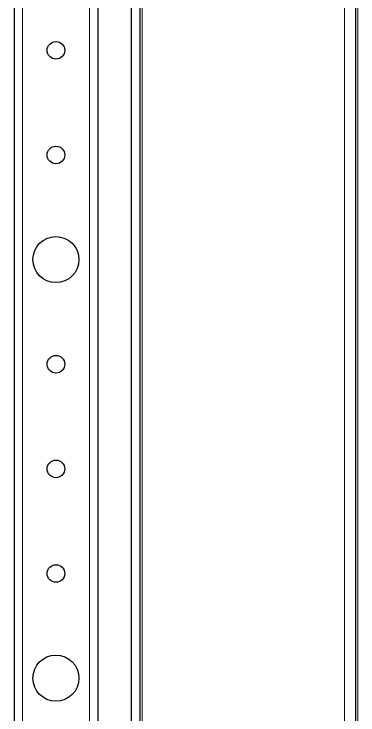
# Model space of a CAD drawing. Header units: millimetres. Extents: x -1414 to 3358, y -1920 to 1219.
# Drawn here: x -449.9 to -367.8, y -1030 to -862.6 of the extents above; entities that cross this region are included whole.
import ezdxf

# ---------------------------------------------------------------- set-up
doc = ezdxf.new("R2010")
doc.units = ezdxf.units.MM

msp = doc.modelspace()

# ---------------------------------------------------------------- linework, layer by layer
at = {"color": 7, "linetype": 'Continuous', "lineweight": 25}
for p, q in [((-421.94, 720.28), (-421.94, -1162.72)), ((-419.94, 720.28), (-419.94, -1162.72)), ((-368.44, 710.57), (-368.44, -1153)), ((-449.94, 696.28), (-449.94, -1138.72)), ((-429.94, 696.28), (-429.94, -1138.72))]:
    msp.add_line(p, q, dxfattribs=at)
at = {"color": 8, "linetype": 'Continuous', "lineweight": 18}
for p, q in [((-419.34, -1162.72), (-419.34, 720.28)), ((-367.84, -1154.04), (-367.84, 711.61)), ((-371.04, 706.07), (-371.04, -1148.5)), ((-447.94, 696.28), (-447.94, -1138.72)), ((-431.94, 696.28), (-431.94, -1138.72))]:
    msp.add_line(p, q, dxfattribs=at)
at = {"color": 7, "linetype": 'Continuous', "lineweight": 25}
for centre, radius in [((-439.94, -871.22), 2.1), ((-439.94, -896.22), 2.1), ((-439.94, -921.22), 5.5), ((-439.94, -946.22), 2.1), ((-439.94, -971.22), 2.1), ((-439.94, -996.22), 2.1), ((-439.94, -1021.22), 5.5)]:
    msp.add_circle(centre, radius, dxfattribs=at)

doc.saveas('drawing.dxf')
